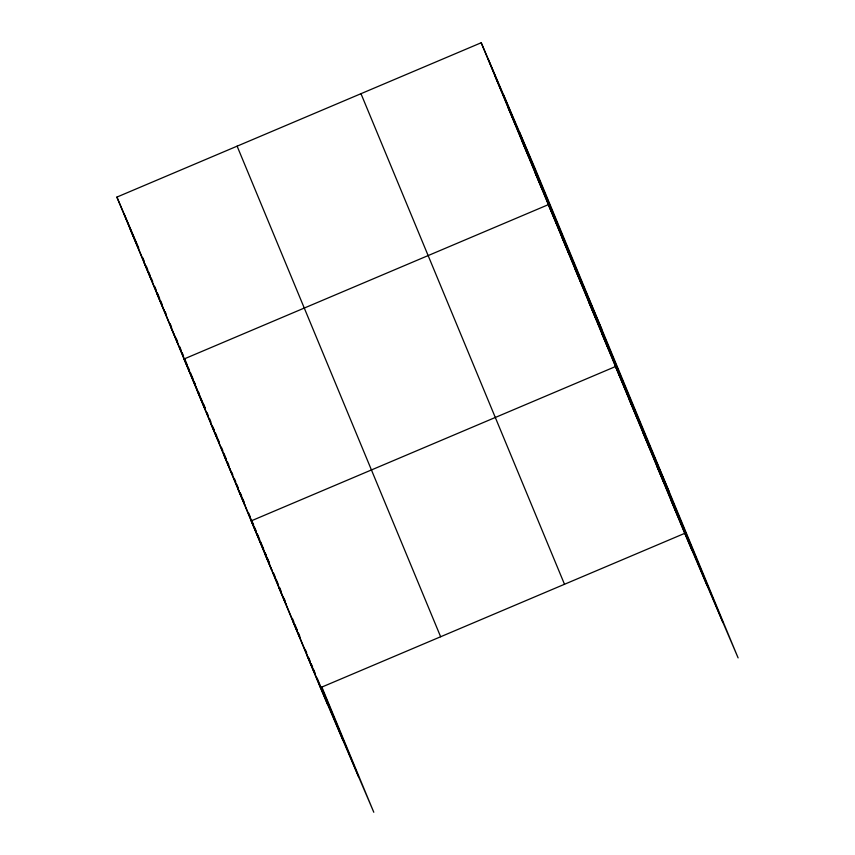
<?xml version="1.0" encoding="UTF-8"?>
<svg xmlns="http://www.w3.org/2000/svg" width="855" height="855" viewBox="0 0 855 855"><rect width="100%" height="100%" fill="white"/><g stroke="black" fill="none" stroke-linecap="round" stroke-linejoin="round"><path stroke-width="1.28" d="M321.897 687.153L373.795 812.25L320.411 687.687L116.889 197.099L481.205 42.75L534.589 167.313L738.111 657.901L684.727 533.338L481.205 42.75M320.411 687.687L684.727 533.338M494.639 75.133L501.757 91.742M508.073 107.506L515.191 124.114M521.507 139.889L528.625 156.497M534.931 172.261L542.049 188.88M601.749 329.207L548.365 204.644L184.049 358.993L204.911 407.664M561.799 237.027L568.917 253.636M575.233 269.4L582.351 286.008M588.668 301.783L595.785 318.391M602.091 334.155L609.209 350.764M668.909 491.101L615.525 366.538L251.21 520.887L269.528 563.627M629.365 399.894L636.483 416.503M643.206 433.261L650.324 449.869M657.046 466.616L664.164 483.225M670.886 499.983L678.004 516.591M116.889 197.099L138.767 248.142M130.323 229.482L137.441 246.09M143.758 261.854L150.875 278.463M157.192 294.238L164.31 310.846M170.615 326.61L177.733 343.229M197.484 391.376L204.602 407.985M210.918 423.749L218.036 440.357M224.352 456.132L231.47 472.74M237.776 488.504L244.893 505.123L124.007 213.707M265.05 554.243L272.168 570.862L245.396 506.32M278.89 587.609L286.008 604.218M292.731 620.965L299.849 637.573M306.571 654.332L313.689 670.94M519.327 131.691L722.838 622.28M503.595 94.98L707.106 585.568M488.323 59.358L691.845 549.947M360.981 93.687L564.503 584.275M237.113 146.162L440.635 636.751M321.459 687.27L358.523 776.629M142.764 257.729L144.249 261.331M146.248 266.119L147.733 269.72M148.727 272.114L150.224 275.716M151.217 278.11L152.714 281.712M154.702 286.51L156.187 290.112M157.192 292.506L159.671 298.502M160.665 300.896L162.161 304.498M165.143 311.69L166.137 314.095M170.124 323.682L171.609 327.283M176.087 338.078L177.584 341.669M179.571 346.467L181.068 350.069M182.062 352.463L183.558 356.065M184.552 358.459L187.031 364.454M188.036 366.859L189.521 370.45M190.515 372.855L193.006 378.851M194 381.245L195.496 384.846M198.478 392.039L199.471 394.444M203.458 404.03L204.944 407.632M206.931 412.431L208.428 416.022M209.422 418.426L210.918 422.017M212.906 426.816L214.402 430.418M215.396 432.812L216.881 436.413M217.875 438.807L219.372 442.409M221.36 447.208L222.856 450.799M223.85 453.203L226.34 459.199M227.334 461.593L228.83 465.195M231.812 472.388L232.806 474.782M234.302 478.383L235.788 481.985M236.782 484.379L238.278 487.981M240.266 492.779L241.762 496.37M242.756 498.775L244.252 502.366M248.72 513.16L250.216 516.762M251.21 519.156L253.7 525.152M254.694 527.556L256.19 531.147M257.184 533.552L259.674 539.548M260.668 541.942L263.65 549.134M265.146 552.736L266.14 555.13M267.626 558.732L269.122 562.333M273.6 573.117L275.086 576.698M276.069 579.081L278.538 585.034M279.532 587.417L281.017 590.997M283.978 598.147L284.971 600.52M292.378 618.4L293.863 621.97M294.847 624.353L297.326 630.306M298.31 632.689L299.795 636.27M305.235 649.373L306.71 652.953M308.687 657.709L310.173 661.289M311.167 663.672L312.641 667.242M313.635 669.625L315.121 673.206M317.087 677.972L320.059 685.111M321.042 687.495L342.791 739.917M272.66 572.048L327.529 704.296"/></g></svg>
